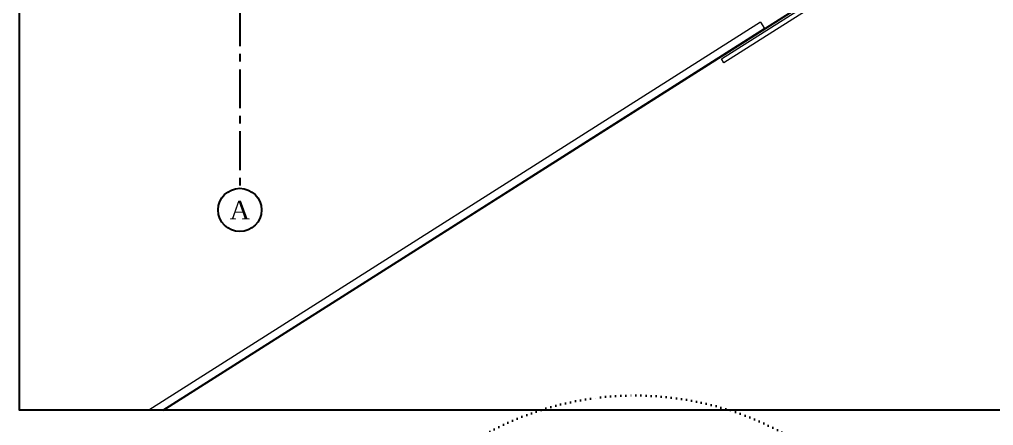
# Model space of a CAD drawing. Header units: millimetres. Extents: x 933584 to 974011, y 4545988 to 4553664.
# Drawn here: x 958022 to 958651, y 4549865 to 4550128 of the extents above; entities that cross this region are included whole.
import ezdxf
from ezdxf.enums import TextEntityAlignment as Align

# ---------------------------------------------------------------- set-up
doc = ezdxf.new("R2010")
doc.units = ezdxf.units.MM
doc.linetypes.add('CENTER', pattern=[2, 1.25, -0.25, 0.25, -0.25])
doc.linetypes.add('DOT2', pattern=[3.175, 0, -3.175])
doc.layers.get('0').update_dxf_attribs({"color": 255})
for name, color, linetype in [('0-CSX-CXS_20', 14, 'CENTER'), ('0-HSL-HTC_200', 1, 'Continuous'), ('0-LNS-SLN', 6, 'Continuous'), ('0-TXT-XBX_20', 3, 'Continuous')]:
    doc.layers.add(name, color=color, linetype=linetype)
doc.layers.add('_MSMEP_YT_SPRİNKLER', color=1, linetype='Continuous', lineweight=30)
doc.layers.add('SFP CAM', color=8, linetype='Continuous', lineweight=9)
doc.styles.get("Standard").update_dxf_attribs({"font": 'times.ttf'})

# ---------------------------------------------------------------- blocks, each defined once
blk = doc.blocks.new('aksno_20')
at = {"layer": '0-TXT-XBX_20'}
blk.add_circle((0, 0), 7, dxfattribs=at)
blk.add_attdef('AKSNO', text='', height=6).set_placement((0, 0), align=Align.MIDDLE_CENTER)
blk = doc.blocks.new('ZVBXZDVB')
at = {"layer": '0-CSX-CXS_20', "ltscale": 20}
blk.add_lwpolyline([(933863.85, 4552835.4), (933863.85, 4551518.59)], dxfattribs=at)
at = {"layer": '0-TXT-XBX_20'}
ref = blk.add_blockref('aksno_20', (933863.85, 4551504.59), dxfattribs=dict(at, xscale=2, yscale=2, zscale=2))
ref.add_attrib('AKSNO', 'A', dxfattribs={"color": 7, "height": 12}).set_placement((933863.85, 4551504.59), align=Align.MIDDLE_CENTER)
blk = doc.blocks.new('XCVBXCVBXZ-flatten-1')
at = {"layer": 'SFP CAM', "color": 252}
for p, q in [((934200.19, 4553125.93), (933804.98, 4552875.4)), ((934200.19, 4553125.93), (934202.87, 4553121.71)), ((934202.87, 4553121.71), (933814.32, 4552875.4))]:
    blk.add_line(p, q, dxfattribs=at)
blk.add_lwpolyline([(934261.03, 4553153.25), (934176.57, 4553099.71), (934174.97, 4553102.24), (934259.43, 4553155.78)], close=True, dxfattribs=at)

msp = doc.modelspace()

# ---------------------------------------------------------------- linework, layer by layer
at = {"color": 0}
msp.add_lwpolyline([(958021.5, 4551335.4), (960081.5, 4551335.4), (960081.5, 4549875.4), (958021.5, 4549875.4)], close=True, dxfattribs=at)
at = {"layer": '0-HSL-HTC_200', "color": 8}
msp.add_lwpolyline([(959473.84, 4551335.4), (959473.84, 4549875.4), (958114.32, 4549875.4), (958746.51, 4550276.16), (958993.85, 4550184.96), (958993.85, 4551335.4), (959473.84, 4551335.4)], close=True, dxfattribs=at)
at = {"layer": '_MSMEP_YT_SPRİNKLER', "linetype": 'DOT2'}
msp.add_circle((958419.17, 4549684.72), 200, dxfattribs=at)

# ---------------------------------------------------------------- block references
msp.add_blockref('XCVBXCVBXZ-flatten-1', (24300, -3000))
at = {"layer": '0-LNS-SLN'}
msp.add_blockref('ZVBXZDVB', (24300, -1500), dxfattribs=at)

doc.saveas('drawing.dxf')
